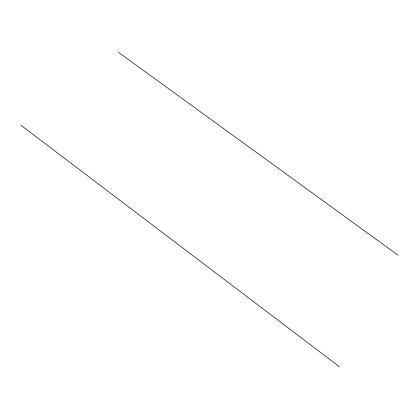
<?xml version="1.0" encoding="UTF-8"?>
<svg xmlns="http://www.w3.org/2000/svg" width="419" height="419" viewBox="0 0 419 419"><rect width="100%" height="100%" fill="white"/><g stroke="black" fill="none" stroke-linecap="round" stroke-linejoin="round"><path stroke-width="0.63" d="M118.168 52.097L398.05 255.213M20.95 125.265L339.626 366.903"/></g></svg>
